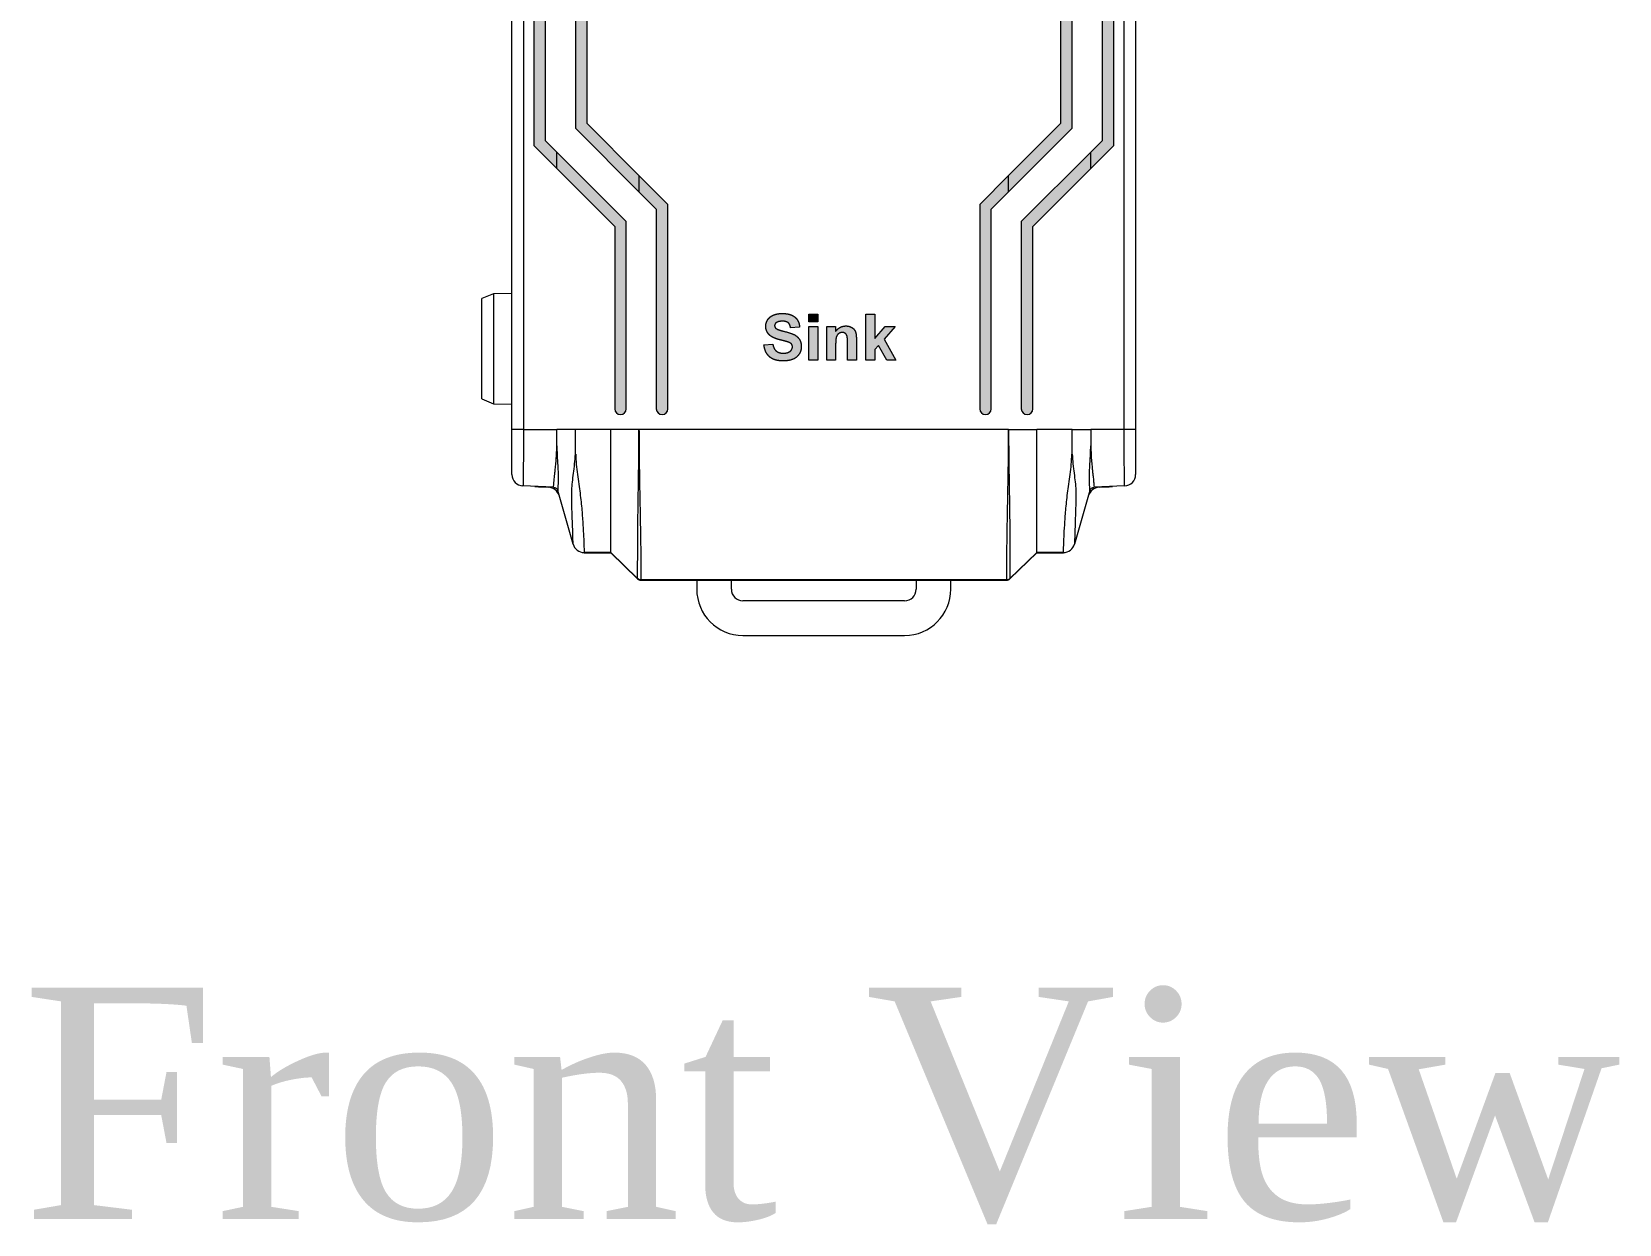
# Model space of a CAD drawing. Extents: x 222 to 1672, y 144 to 807.
# Drawn here: x 426.2 to 494.9, y 346.2 to 397.8 of the extents above; entities that cross this region are included whole.
import ezdxf

# ---------------------------------------------------------------- set-up
doc = ezdxf.new("R2010")
doc.units = 0
doc.header["$LTSCALE"] = 2
doc.header["$MEASUREMENT"] = 0
doc.linetypes.add('PHANTOM', pattern=[12.7, 6.35, -1.27, 1.27, -1.27, 1.27, -1.27])
doc.layers.get('0').update_dxf_attribs({"linetype": 'CONTINUOUS'})
doc.layers.add('DIM', color=7, linetype='CONTINUOUS')
doc.styles.get("Standard").update_dxf_attribs({"font": 'TIMES.TTF'})

msp = doc.modelspace()

# ---------------------------------------------------------------- hatches: boundary and pattern name
at = {"layer": 'DIM', "lineweight": 5}
for points in [[(450.21272, 393.826), (450.21272, 463.32772), (452.46272, 465.57772), (452.46272, 466.28483), (449.71272, 463.53483), (449.71272, 393.61889), (452.46272, 390.86889), (452.46272, 391.576)], [(470.71272, 463.32772), (470.71272, 393.826), (468.46272, 391.576), (468.46272, 390.86889), (471.21272, 393.61889), (471.21272, 463.53483), (468.46272, 466.28483), (468.46272, 465.57772)], [(448.41272, 393.08042), (448.41272, 464.07331), (448.90462, 464.56521), (448.90462, 465.27231), (447.91272, 464.28042), (447.91272, 392.87331), (448.90462, 391.88141), (448.90462, 392.58852)], [(473.01272, 392.87331), (473.01272, 464.28042), (472.02082, 465.27231), (472.02082, 464.56521), (472.51272, 464.07331), (472.51272, 393.08042), (472.02082, 392.58852), (472.02082, 391.88141)], [(460.20631, 385.57686), (459.8217, 385.57686), (459.8217, 385.24353), (460.20631, 385.24353)], [(462.66785, 385.57686), (462.28323, 385.57686), (462.28323, 383.57686), (462.66785, 383.57686), (462.66785, 384.04481), (462.8265, 384.2231), (463.19349, 383.57686), (463.57811, 383.57686), (463.06969, 384.49633), (463.55247, 385.0384), (463.11657, 385.0384), (462.66785, 384.52358)], [(460.20631, 385.0384), (459.8217, 385.0384), (459.8217, 383.57686), (460.20631, 383.57686)]]:
    msp.add_hatch(color=256, dxfattribs=at).paths.add_polyline_path(points, flags=0)
h = msp.add_hatch(color=256, dxfattribs=at)
edge = h.paths.add_edge_path(flags=0)
edge.add_line((451.41272, 389.37331), (451.41272, 381.47686))
edge.add_arc((451.66272, 381.47686), 0.25, 180, 360)
edge.add_line((451.91272, 381.47686), (451.91272, 389.58042))
edge.add_line((451.91272, 389.58042), (448.90462, 392.58852))
edge.add_line((448.90462, 392.58852), (448.90462, 391.88141))
edge.add_line((448.90462, 391.88141), (451.41272, 389.37331))
h = msp.add_hatch(color=256, dxfattribs=at)
edge = h.paths.add_edge_path(flags=0)
edge.add_line((469.01272, 389.58042), (469.01272, 381.47686))
edge.add_arc((469.26272, 381.47686), 0.25, 180, 360)
edge.add_line((469.51272, 381.47686), (469.51272, 389.37331))
edge.add_line((469.51272, 389.37331), (472.02082, 391.88141))
edge.add_line((472.02082, 391.88141), (472.02082, 392.58852))
edge.add_line((472.02082, 392.58852), (469.01272, 389.58042))
h = msp.add_hatch(color=256, dxfattribs=at)
edge = h.paths.add_edge_path(flags=0)
edge.add_line((453.21272, 390.11889), (453.21272, 381.47686))
edge.add_arc((453.46272, 381.47686), 0.25, 180, 360)
edge.add_line((453.71272, 381.47686), (453.71272, 390.326))
edge.add_line((453.71272, 390.326), (452.46272, 391.576))
edge.add_line((452.46272, 391.576), (452.46272, 390.86889))
edge.add_line((452.46272, 390.86889), (453.21272, 390.11889))
h = msp.add_hatch(color=256, dxfattribs=at)
edge = h.paths.add_edge_path(flags=0)
edge.add_line((467.21272, 390.326), (467.21272, 381.47686))
edge.add_arc((467.46272, 381.47686), 0.25, 180, 360)
edge.add_line((467.71272, 381.47686), (467.71272, 390.11889))
edge.add_line((467.71272, 390.11889), (468.46272, 390.86889))
edge.add_line((468.46272, 390.86889), (468.46272, 391.576))
edge.add_line((468.46272, 391.576), (467.21272, 390.326))
h = msp.add_hatch(color=256, dxfattribs=at)
edge = h.paths.add_edge_path(flags=0)
edge.add_spline(control_points=[(459.10375, 384.1606), (459.10345, 384.15149), (459.10287, 384.13342), (459.09778, 384.10697), (459.09025, 384.08116), (459.07886, 384.05656), (459.06476, 384.03246), (459.04701, 384.00981), (459.02621, 383.98798), (459.00276, 383.96675), (458.97607, 383.94715), (458.94611, 383.93017), (458.91295, 383.91624), (458.87685, 383.90475), (458.83778, 383.89539), (458.79554, 383.88928), (458.75033, 383.88507), (458.71914, 383.88473), (458.70311, 383.88455)], knot_values=[0, 0, 0, 0, 0.050293, 0.09982147, 0.14840539, 0.19863332, 0.24928274, 0.3024474, 0.35728773, 0.41584407, 0.47712964, 0.53995252, 0.60577964, 0.6755935, 0.74919693, 0.82761613, 0.91137311, 1, 1, 1, 1], weights=[1, 1, 1, 1, 1, 1, 1, 1, 1, 1, 1, 1, 1, 1, 1, 1, 1, 1, 1], degree=3, periodic=0)
edge.add_spline(control_points=[(458.70311, 383.88455), (458.64857, 383.8857), (458.59387, 383.89047), (458.49003, 383.9206), (458.44044, 383.94602), (458.35835, 384.01814), (458.32738, 384.06419), (458.28186, 384.16319), (458.2678, 384.21555), (458.25759, 384.26917)], knot_values=[0, 0, 0, 0, 0.25, 0.25, 0.5, 0.5, 0.75, 0.75, 1, 1, 1, 1], weights=[1, 1, 1, 1, 1, 1, 1, 1, 1, 1], degree=3, periodic=0)
edge.add_line((458.25759, 384.26917), (457.87298, 384.24353))
edge.add_spline(control_points=[(457.87298, 384.24353), (457.87673, 384.21609), (457.88405, 384.16261), (457.90125, 384.0852), (457.92414, 384.01303), (457.95173, 383.9458), (457.98431, 383.8836), (458.022, 383.82641), (458.06523, 383.77439), (458.11349, 383.72729), (458.1669, 383.68533), (458.22611, 383.64954), (458.29059, 383.61908), (458.36041, 383.59377), (458.43587, 383.57466), (458.5167, 383.56135), (458.60289, 383.55269), (458.66222, 383.55172), (458.69269, 383.55122)], knot_values=[0, 0, 0, 0, 0.06919921, 0.13486906, 0.19788658, 0.25819517, 0.31627081, 0.37310853, 0.42904737, 0.48498522, 0.54133577, 0.59840526, 0.65752553, 0.71928964, 0.78372656, 0.85176584, 0.92386628, 1, 1, 1, 1], weights=[1, 1, 1, 1, 1, 1, 1, 1, 1, 1, 1, 1, 1, 1, 1, 1, 1, 1, 1], degree=3, periodic=0)
edge.add_spline(control_points=[(458.69269, 383.55122), (458.78731, 383.55239), (458.88173, 383.55797), (459.06719, 383.59758), (459.1577, 383.6298), (459.31331, 383.73648), (459.3772, 383.80967), (459.44309, 383.93424), (459.46039, 383.97924), (459.48302, 384.07037), (459.48726, 384.11721), (459.48836, 384.1646)], knot_values=[0, 0, 0, 0, 0.25, 0.25, 0.5, 0.5, 0.75, 0.75, 0.875, 0.875, 1, 1, 1, 1], weights=[1, 1, 1, 1, 1, 1, 1, 1, 1, 1, 1, 1], degree=3, periodic=0)
edge.add_spline(control_points=[(459.48836, 384.1646), (459.48739, 384.22654), (459.48217, 384.28826), (459.4499, 384.40803), (459.42388, 384.46368), (459.35115, 384.56437), (459.3072, 384.60757), (459.2055, 384.67875), (459.14968, 384.70439), (458.97749, 384.77179), (458.85759, 384.80171), (458.67815, 384.84585), (458.61845, 384.86127), (458.50219, 384.89977), (458.44413, 384.91919), (458.39381, 384.95787)], knot_values=[0, 0, 0, 0, 0.125, 0.125, 0.25, 0.25, 0.375, 0.375, 0.5, 0.5, 0.75, 0.75, 0.875, 0.875, 1, 1, 1, 1], weights=[1, 1, 1, 1, 1, 1, 1, 1, 1, 1, 1, 1, 1, 1, 1, 1], degree=3, periodic=0)
edge.add_spline(control_points=[(458.39381, 384.95787), (458.38471, 384.96618), (458.36722, 384.98214), (458.34851, 385.01151), (458.33634, 385.04321), (458.33513, 385.06553), (458.33452, 385.07686)], knot_values=[0, 0, 0, 0, 0.2680492, 0.51473927, 0.75365485, 1, 1, 1, 1], weights=[1, 1, 1, 1, 1, 1, 1], degree=3, periodic=0)
edge.add_spline(control_points=[(458.33452, 385.07686), (458.33527, 385.08898), (458.33673, 385.11263), (458.34886, 385.14606), (458.36902, 385.17565), (458.38775, 385.19056), (458.39742, 385.19826)], knot_values=[0, 0, 0, 0, 0.25511467, 0.49749816, 0.74053569, 1, 1, 1, 1], weights=[1, 1, 1, 1, 1, 1, 1], degree=3, periodic=0)
edge.add_spline(control_points=[(458.39742, 385.19826), (458.43692, 385.2246), (458.47949, 385.24394), (458.57228, 385.26514), (458.61991, 385.26829), (458.66745, 385.26917)], knot_values=[0, 0, 0, 0, 0.5, 0.5, 1, 1, 1, 1], weights=[1, 1, 1, 1, 1, 1], degree=3, periodic=0)
edge.add_spline(control_points=[(458.66745, 385.26917), (458.68094, 385.26888), (458.70702, 385.26831), (458.74492, 385.26573), (458.78024, 385.26043), (458.81309, 385.25337), (458.84326, 385.24417), (458.87089, 385.233), (458.89559, 385.21931), (458.91829, 385.20393), (458.93833, 385.18572), (458.95643, 385.16504), (458.97312, 385.14194), (458.98773, 385.11614), (459.0003, 385.0875), (459.01087, 385.05634), (459.02028, 385.02268), (459.02461, 384.99918), (459.02682, 384.98712)], knot_values=[0, 0, 0, 0, 0.07918714, 0.15305754, 0.22277032, 0.28856256, 0.35004068, 0.4076722, 0.46308713, 0.51547696, 0.568194, 0.62149613, 0.67652179, 0.73513601, 0.79513275, 0.85981885, 0.92807151, 1, 1, 1, 1], weights=[1, 1, 1, 1, 1, 1, 1, 1, 1, 1, 1, 1, 1, 1, 1, 1, 1, 1, 1], degree=3, periodic=0)
edge.add_line((459.02682, 384.98712), (459.41144, 385.01276))
edge.add_spline(control_points=[(459.41144, 385.01276), (459.41009, 385.03457), (459.40745, 385.07733), (459.39692, 385.13975), (459.381, 385.19886), (459.35932, 385.25453), (459.33171, 385.30669), (459.29885, 385.35561), (459.26053, 385.40124), (459.21661, 385.44302), (459.1673, 385.48092), (459.11177, 385.51349), (459.05069, 385.54093), (458.98411, 385.56396), (458.91177, 385.58139), (458.83365, 385.59353), (458.75001, 385.60133), (458.69231, 385.60211), (458.66264, 385.6025)], knot_values=[0, 0, 0, 0, 0.06098029, 0.11959172, 0.17640544, 0.2316693, 0.28605161, 0.34087077, 0.39592535, 0.45210891, 0.50984053, 0.56919352, 0.6314457, 0.69654702, 0.76565049, 0.83891638, 0.91717975, 1, 1, 1, 1], weights=[1, 1, 1, 1, 1, 1, 1, 1, 1, 1, 1, 1, 1, 1, 1, 1, 1, 1, 1], degree=3, periodic=0)
edge.add_spline(control_points=[(458.66264, 385.6025), (458.62641, 385.60169), (458.55651, 385.60011), (458.45569, 385.58726), (458.3631, 385.56588), (458.29193, 385.54051), (458.23951, 385.51617), (458.20328, 385.49564), (458.16899, 385.47384), (458.13759, 385.4493), (458.10787, 385.42363), (458.08094, 385.39533), (458.05644, 385.36509), (458.02681, 385.32288), (457.99641, 385.26702), (457.96953, 385.1969), (457.95278, 385.12426), (457.95086, 385.07481), (457.9499, 385.05002)], knot_values=[0, 0, 0, 0, 0.10729509, 0.20700126, 0.30046269, 0.38830485, 0.43024747, 0.4715149, 0.51156605, 0.5504957, 0.5894595, 0.62779162, 0.66603585, 0.70466687, 0.78043998, 0.85368957, 0.92663407, 1, 1, 1, 1], weights=[1, 1, 1, 1, 1, 1, 1, 1, 1, 1, 1, 1, 1, 1, 1, 1, 1, 1, 1], degree=3, periodic=0)
edge.add_spline(control_points=[(457.9499, 385.05002), (457.95038, 385.03075), (457.95133, 384.99281), (457.96059, 384.93709), (457.9749, 384.8836), (457.9951, 384.8322), (458.02132, 384.78324), (458.05318, 384.73642), (458.0911, 384.69211), (458.1199, 384.66514), (458.1346, 384.65138)], knot_values=[0, 0, 0, 0, 0.12734861, 0.25078639, 0.3724959, 0.49305888, 0.61516521, 0.73913596, 0.86694632, 1, 1, 1, 1], weights=[1, 1, 1, 1, 1, 1, 1, 1, 1, 1, 1], degree=3, periodic=0)
edge.add_spline(control_points=[(458.1346, 384.65138), (458.14645, 384.64167), (458.17114, 384.62143), (458.21349, 384.59431), (458.26154, 384.56797), (458.31572, 384.54274), (458.37622, 384.51927), (458.4426, 384.4967), (458.51485, 384.47428), (458.56548, 384.46163), (458.59173, 384.45507)], knot_values=[0, 0, 0, 0, 0.09154166, 0.19076828, 0.30013236, 0.41909822, 0.54781421, 0.68797134, 0.83827152, 1, 1, 1, 1], weights=[1, 1, 1, 1, 1, 1, 1, 1, 1, 1, 1], degree=3, periodic=0)
edge.add_spline(control_points=[(458.59173, 384.45507), (458.61885, 384.44818), (458.64599, 384.44137), (458.67317, 384.4347), (458.70035, 384.42803), (458.72739, 384.42082), (458.75448, 384.41379), (458.78159, 384.40676), (458.80876, 384.39991), (458.8357, 384.39223), (458.86265, 384.38454), (458.88968, 384.37703), (458.91625, 384.36813)], knot_values=[0, 0, 0, 0, 0.00008395, 0.00008395, 0.00008395, 0.00016791, 0.00016791, 0.00016791, 0.00025196, 0.00025196, 0.00025196, 0.00033603, 0.00033603, 0.00033603, 0.00033603], weights=[1, 1, 1, 1, 1, 1, 1, 1, 1, 1, 1, 1, 1], degree=3, periodic=0)
edge.add_spline(control_points=[(458.91625, 384.36813), (458.9324, 384.36203), (458.96276, 384.35056), (459.00349, 384.32986), (459.0366, 384.30746), (459.06242, 384.28292), (459.08134, 384.25585), (459.09421, 384.22624), (459.10268, 384.19432), (459.10339, 384.172), (459.10375, 384.1606)], knot_values=[0, 0, 0, 0, 0.17151583, 0.32227126, 0.45295232, 0.56745012, 0.67421126, 0.77877228, 0.88691834, 1, 1, 1, 1], weights=[1, 1, 1, 1, 1, 1, 1, 1, 1, 1, 1], degree=3, periodic=0)
h = msp.add_hatch(color=256, dxfattribs=at)
edge = h.paths.add_edge_path(flags=0)
edge.add_spline(control_points=[(460.97554, 384.24233), (460.97563, 384.26209), (460.97579, 384.29989), (460.97678, 384.35427), (460.97946, 384.40366), (460.98186, 384.44846), (460.98612, 384.48823), (460.99016, 384.52333), (460.99578, 384.55341), (461.00407, 384.58671), (461.01786, 384.62347), (461.04063, 384.66261), (461.06856, 384.69777), (461.10213, 384.72753), (461.13981, 384.75176), (461.18062, 384.76898), (461.22377, 384.77994), (461.25339, 384.7813), (461.26841, 384.78199)], knot_values=[0, 0, 0, 0, 0.08500688, 0.16256431, 0.23386798, 0.29774833, 0.35547056, 0.40583751, 0.4496584, 0.48699165, 0.55334177, 0.6176724, 0.68100038, 0.74567876, 0.8097293, 0.87277797, 0.93546458, 1, 1, 1, 1], weights=[1, 1, 1, 1, 1, 1, 1, 1, 1, 1, 1, 1, 1, 1, 1, 1, 1, 1, 1], degree=3, periodic=0)
edge.add_spline(control_points=[(461.26841, 384.78199), (461.29263, 384.78111), (461.31673, 384.77868), (461.36231, 384.76334), (461.38335, 384.75123), (461.43831, 384.7046), (461.46104, 384.65966), (461.48124, 384.56648), (461.48379, 384.51828), (461.48748, 384.4226), (461.48822, 384.37473), (461.48836, 384.32686)], knot_values=[0, 0, 0, 0, 0.125, 0.125, 0.25, 0.25, 0.5, 0.5, 0.75, 0.75, 1, 1, 1, 1], weights=[1, 1, 1, 1, 1, 1, 1, 1, 1, 1, 1, 1], degree=3, periodic=0)
edge.add_line((461.48836, 384.32686), (461.48836, 383.57686))
edge.add_line((461.48836, 383.57686), (461.87298, 383.57686))
edge.add_line((461.87298, 383.57686), (461.87298, 384.48071))
edge.add_spline(control_points=[(461.87298, 384.48071), (461.87276, 384.50715), (461.87236, 384.55673), (461.86904, 384.62642), (461.86265, 384.68631), (461.85449, 384.73798), (461.84256, 384.78348), (461.82693, 384.8254), (461.8071, 384.86475), (461.78389, 384.90204), (461.75576, 384.93673), (461.72082, 384.96705), (461.6811, 384.9956), (461.63519, 385.01934), (461.58558, 385.0396), (461.53246, 385.05331), (461.47707, 385.06264), (461.43912, 385.06357), (461.41985, 385.06404)], knot_values=[0, 0, 0, 0, 0.09333164, 0.17497988, 0.24607861, 0.30581896, 0.35943537, 0.41178561, 0.46342664, 0.51468557, 0.56658406, 0.62032463, 0.67747082, 0.73882547, 0.80227857, 0.8661869, 0.93205009, 1, 1, 1, 1], weights=[1, 1, 1, 1, 1, 1, 1, 1, 1, 1, 1, 1, 1, 1, 1, 1, 1, 1, 1], degree=3, periodic=0)
edge.add_spline(control_points=[(461.41985, 385.06404), (461.3979, 385.06342), (461.35475, 385.06221), (461.29158, 385.05034), (461.23111, 385.03225), (461.17393, 385.00561), (461.1191, 384.97268), (461.0679, 384.93136), (461.01937, 384.88291), (460.99041, 384.8464), (460.97554, 384.82766)], knot_values=[0, 0, 0, 0, 0.1257507, 0.24709612, 0.36721805, 0.48678484, 0.60771653, 0.73302595, 0.86295606, 1, 1, 1, 1], weights=[1, 1, 1, 1, 1, 1, 1, 1, 1, 1, 1], degree=3, periodic=0)
edge.add_line((460.97554, 384.82766), (460.97554, 385.0384))
edge.add_line((460.97554, 385.0384), (460.59093, 385.0384))
edge.add_line((460.59093, 385.0384), (460.59093, 383.57686))
edge.add_line((460.59093, 383.57686), (460.97554, 383.57686))
edge.add_line((460.97554, 383.57686), (460.97554, 384.24233))

# ---------------------------------------------------------------- linework, layer by layer
at = {"linetype": 'Continuous', "lineweight": 5}
for p, q in [((446.96272, 380.57686), (446.96272, 476.57686)), ((447.46272, 476.57686), (447.46272, 380.57686)), ((473.46272, 380.57686), (473.46272, 476.57686)), ((473.96272, 476.57686), (473.96272, 380.57686)), ((447.91272, 464.28042), (447.91272, 392.87331)), ((448.41272, 393.08041), (448.41272, 464.07331)), ((472.51272, 464.07331), (472.51272, 393.08041)), ((473.01272, 392.87331), (473.01272, 464.28042)), ((449.71272, 463.53483), (449.71272, 393.61889)), ((450.21272, 393.826), (450.21272, 463.32773)), ((470.71272, 463.32773), (470.71272, 393.826)), ((471.21272, 393.61889), (471.21272, 463.53483)), ((452.46272, 391.576), (450.21272, 393.826)), ((470.71272, 393.826), (468.46272, 391.576)), ((449.71272, 393.61889), (452.46272, 390.86889)), ((468.46272, 390.86889), (471.21272, 393.61889)), ((447.91272, 392.87331), (448.90462, 391.88141)), ((448.90462, 392.58852), (448.41272, 393.08041)), ((451.91272, 389.58042), (448.90462, 392.58852)), ((448.90462, 391.88141), (448.90462, 392.58852)), ((472.02082, 392.58852), (469.01272, 389.58042)), ((472.51272, 393.08041), (472.02082, 392.58852)), ((472.02082, 391.88141), (473.01272, 392.87331)), ((472.02082, 391.88141), (472.02082, 392.58852)), ((448.90462, 391.88141), (451.41272, 389.37331)), ((469.51272, 389.37331), (472.02082, 391.88141)), ((453.71272, 390.326), (452.46272, 391.576)), ((452.46272, 391.576), (452.46272, 390.86889)), ((468.46272, 391.576), (467.21272, 390.326)), ((468.46272, 390.86889), (468.46272, 391.576)), ((452.46272, 390.86889), (453.21272, 390.11889)), ((467.71272, 390.11889), (468.46272, 390.86889)), ((453.21272, 390.11889), (453.21272, 381.47686)), ((453.71272, 381.47686), (453.71272, 390.326)), ((467.21272, 390.326), (467.21272, 381.47686)), ((467.71272, 381.47686), (467.71272, 390.11889)), ((451.41272, 389.37331), (451.41272, 381.47686)), ((451.91272, 381.47686), (451.91272, 389.58042)), ((469.01272, 389.58042), (469.01272, 381.47686)), ((469.51272, 381.47686), (469.51272, 389.37331)), ((446.16265, 386.45417), (445.66272, 386.24545)), ((445.66272, 381.90828), (445.66272, 386.24545)), ((446.96272, 386.46814), (446.16265, 386.45417)), ((446.16265, 386.45417), (446.16265, 381.69955)), ((445.66272, 381.90828), (446.16265, 381.69955)), ((446.16265, 381.69955), (446.96272, 381.68559)), ((447.46272, 380.57686), (446.96272, 380.57686)), ((447.46272, 380.57686), (448.90462, 380.57686)), ((449.71272, 380.57686), (448.90462, 380.57686)), ((451.23894, 380.57686), (449.71272, 380.57686)), ((452.46272, 380.57686), (451.23894, 380.57686)), ((468.46272, 380.57686), (452.46272, 380.57686)), ((468.46272, 380.57686), (469.6865, 380.57686)), ((471.21272, 380.57686), (469.6865, 380.57686)), ((471.21272, 380.57686), (472.02082, 380.57686)), ((473.46272, 380.57686), (472.02082, 380.57686)), ((473.96272, 380.57686), (473.46272, 380.57686)), ((448.90122, 379.87629), (448.90462, 379.87627)), ((449.71272, 379.51797), (449.72836, 379.51788)), ((471.19709, 379.51788), (471.21272, 379.51797)), ((472.02082, 379.87627), (472.02422, 379.87629)), ((448.76078, 378.08312), (447.44091, 378.14075)), ((447.9601, 378.11808), (448.11038, 378.10199)), ((448.11038, 378.10199), (448.54501, 378.08302)), ((473.48453, 378.14075), (472.16467, 378.08312)), ((472.38043, 378.08302), (472.81507, 378.10199)), ((472.81507, 378.10199), (472.96535, 378.11808)), ((449.60887, 375.62084), (448.94431, 377.93844)), ((471.98114, 377.93844), (471.31658, 375.62084)), ((451.23894, 375.25866), (450.0895, 375.25866)), ((450.0895, 375.24913), (451.23894, 375.24913)), ((452.4046, 374.13299), (451.23894, 375.25866)), ((451.23894, 375.24913), (452.4046, 374.12347)), ((469.6865, 375.25866), (468.52085, 374.13299)), ((468.52085, 374.12347), (469.6865, 375.24913)), ((470.83594, 375.25866), (469.6865, 375.25866)), ((469.6865, 375.24913), (470.83594, 375.24913)), ((468.38192, 374.07686), (452.54353, 374.07686)), ((452.54353, 374.06733), (455.96272, 374.06733)), ((454.96272, 374.06733), (454.96272, 373.67256)), ((455.96272, 374.06733), (455.96272, 374.07686)), ((455.96272, 374.06733), (464.96272, 374.06733)), ((456.46272, 373.67256), (456.46272, 374.06733)), ((464.46272, 374.06733), (464.46272, 373.67256)), ((464.96272, 374.06733), (464.96272, 374.07686)), ((464.96272, 374.06733), (468.38192, 374.06733)), ((465.96272, 373.67256), (465.96272, 374.06733)), ((463.96272, 373.17256), (456.96272, 373.17256)), ((456.96272, 371.67256), (463.96272, 371.67256))]:
    msp.add_line(p, q, dxfattribs=at)
at = {"linetype": 'PHANTOM', "lineweight": 5}
for p, q in [((459.8217, 385.57686), (460.20631, 385.57686)), ((459.8217, 385.24353), (459.8217, 385.57686)), ((460.20631, 385.57686), (460.20631, 385.24353)), ((462.28323, 385.57686), (462.66785, 385.57686)), ((462.28323, 383.57686), (462.28323, 385.57686)), ((462.66785, 385.57686), (462.66785, 384.52358)), ((459.41144, 385.01276), (459.02682, 384.98712)), ((460.20631, 385.24353), (459.8217, 385.24353)), ((459.8217, 385.0384), (460.20631, 385.0384)), ((459.8217, 383.57686), (459.8217, 385.0384)), ((460.20631, 385.0384), (460.20631, 383.57686)), ((460.59093, 385.0384), (460.97554, 385.0384)), ((460.59093, 383.57686), (460.59093, 385.0384)), ((460.97554, 385.0384), (460.97554, 384.82766)), ((462.66785, 384.52358), (463.11657, 385.0384)), ((463.55247, 385.0384), (463.06969, 384.49633)), ((463.11657, 385.0384), (463.55247, 385.0384)), ((457.87298, 384.24353), (458.25759, 384.26917)), ((460.97554, 384.24233), (460.97554, 383.57686)), ((461.48836, 383.57686), (461.48836, 384.32686)), ((461.87298, 384.48071), (461.87298, 383.57686)), ((462.8265, 384.2231), (462.66785, 384.04481)), ((463.19349, 383.57686), (462.8265, 384.2231)), ((463.06969, 384.49633), (463.57811, 383.57686)), ((460.20631, 383.57686), (459.8217, 383.57686)), ((460.97554, 383.57686), (460.59093, 383.57686)), ((461.87298, 383.57686), (461.48836, 383.57686)), ((462.66785, 383.57686), (462.28323, 383.57686)), ((462.66785, 384.04481), (462.66785, 383.57686)), ((463.57811, 383.57686), (463.19349, 383.57686))]:
    msp.add_line(p, q, dxfattribs=at)
at = {"linetype": 'Continuous', "lineweight": 5}
for centre, radius, start, end in [((451.66272, 381.47686), 0.25, 180, 0), ((453.46272, 381.47686), 0.25, 180, 0), ((467.46272, 381.47686), 0.25, 180, 0), ((469.26272, 381.47686), 0.25, 180, 0), ((447.46272, 378.64027), 0.5, 180, 267.5), ((448.5232, 377.58349), 0.5, 16, 87.5), ((472.40224, 377.58349), 0.5, 92.5, 164), ((473.46272, 378.64027), 0.5, 272.5, 0), ((452.54353, 374.26733), 0.2, 226, 270), ((468.38192, 374.26733), 0.2, 270, 314), ((456.96272, 373.67257), 2, 180, 270), ((456.96272, 373.67257), 0.5, 180, 270), ((463.96272, 373.67257), 2, 270, 0), ((463.96272, 373.67257), 0.5, 270, 0)]:
    msp.add_arc(centre, radius, start, end, dxfattribs=at)
at = {"linetype": 'PHANTOM', "lineweight": 5}
for points, knots in [([(457.9499, 385.05002), (457.95086, 385.07481), (457.95278, 385.12426), (457.96953, 385.1969), (457.99641, 385.26702), (458.02681, 385.32288), (458.05644, 385.36509), (458.08094, 385.39533), (458.10787, 385.42363), (458.13759, 385.4493), (458.16899, 385.47384), (458.20328, 385.49564), (458.23951, 385.51617), (458.29193, 385.54051), (458.3631, 385.56588), (458.45569, 385.58726), (458.55651, 385.60011), (458.62641, 385.60169), (458.66264, 385.6025)], [0, 0, 0, 0, 0.07336593, 0.14631043, 0.21956002, 0.29533313, 0.33396415, 0.37220838, 0.4105405, 0.4495043, 0.48843395, 0.5284851, 0.56975253, 0.61169515, 0.69953731, 0.79299874, 0.89270491, 1, 1, 1, 1]), ([(458.66264, 385.6025), (458.69231, 385.60211), (458.75001, 385.60133), (458.83365, 385.59353), (458.91177, 385.58139), (458.98411, 385.56396), (459.05069, 385.54093), (459.11177, 385.51349), (459.1673, 385.48092), (459.21661, 385.44302), (459.26053, 385.40124), (459.29885, 385.35561), (459.33171, 385.30669), (459.35932, 385.25453), (459.381, 385.19886), (459.39692, 385.13975), (459.40745, 385.07733), (459.41009, 385.03457), (459.41144, 385.01276)], [0, 0, 0, 0, 0.08282025, 0.16108362, 0.23434951, 0.30345298, 0.3685543, 0.43080648, 0.49015947, 0.54789109, 0.60407465, 0.65912923, 0.71394839, 0.7683307, 0.82359456, 0.88040828, 0.93901971, 1, 1, 1, 1]), ([(458.1346, 384.65138), (458.1199, 384.66514), (458.0911, 384.69211), (458.05318, 384.73642), (458.02132, 384.78324), (457.9951, 384.8322), (457.9749, 384.8836), (457.96059, 384.93709), (457.95133, 384.99281), (457.95038, 385.03075), (457.9499, 385.05002)], [0, 0, 0, 0, 0.133053677, 0.260864037, 0.384834792, 0.506941124, 0.627504104, 0.749213612, 0.872651387, 1, 1, 1, 1]), ([(458.39742, 385.19826), (458.38775, 385.19056), (458.36902, 385.17565), (458.34886, 385.14606), (458.33673, 385.11263), (458.33527, 385.08898), (458.33452, 385.07686)], [0, 0, 0, 0, 0.25946431, 0.50250184, 0.74488533, 1, 1, 1, 1]), ([(458.33452, 385.07686), (458.33513, 385.06553), (458.33634, 385.04321), (458.34851, 385.01151), (458.36722, 384.98214), (458.38471, 384.96618), (458.39381, 384.95787)], [0, 0, 0, 0, 0.24634515, 0.48526073, 0.7319508, 1, 1, 1, 1]), ([(458.39381, 384.95787), (458.44413, 384.91919), (458.50219, 384.89977), (458.61845, 384.86127), (458.67815, 384.84585), (458.85759, 384.80171), (458.97749, 384.77179), (459.14968, 384.70439), (459.2055, 384.67875), (459.3072, 384.60757), (459.35115, 384.56437), (459.42388, 384.46368), (459.4499, 384.40803), (459.48217, 384.28826), (459.48739, 384.22654), (459.48836, 384.1646)], [0, 0, 0, 0, 0.125, 0.125, 0.25, 0.25, 0.5, 0.5, 0.625, 0.625, 0.75, 0.75, 0.875, 0.875, 1, 1, 1, 1]), ([(458.66745, 385.26917), (458.61991, 385.26829), (458.57228, 385.26514), (458.47949, 385.24394), (458.43692, 385.2246), (458.39742, 385.19826)], [0, 0, 0, 0, 0.5, 0.5, 1, 1, 1, 1]), ([(459.02682, 384.98712), (459.02461, 384.99918), (459.02028, 385.02268), (459.01087, 385.05634), (459.0003, 385.0875), (458.98773, 385.11614), (458.97312, 385.14194), (458.95643, 385.16504), (458.93833, 385.18572), (458.91829, 385.20393), (458.89559, 385.21931), (458.87089, 385.233), (458.84326, 385.24417), (458.81309, 385.25337), (458.78024, 385.26043), (458.74492, 385.26573), (458.70702, 385.26831), (458.68094, 385.26888), (458.66745, 385.26917)], [0, 0, 0, 0, 0.07192849, 0.14018115, 0.20486725, 0.26486399, 0.32347821, 0.37850387, 0.431806, 0.48452304, 0.53691287, 0.5923278, 0.64995932, 0.71143744, 0.77722968, 0.84694246, 0.92081286, 1, 1, 1, 1]), ([(460.97554, 384.82766), (460.99041, 384.8464), (461.01937, 384.88291), (461.0679, 384.93136), (461.1191, 384.97268), (461.17393, 385.00561), (461.23111, 385.03225), (461.29158, 385.05034), (461.35475, 385.06221), (461.3979, 385.06342), (461.41985, 385.06404)], [0, 0, 0, 0, 0.13704394, 0.26697405, 0.39228347, 0.51321516, 0.63278195, 0.75290388, 0.8742493, 1, 1, 1, 1]), ([(461.41985, 385.06404), (461.43912, 385.06357), (461.47707, 385.06264), (461.53246, 385.05331), (461.58558, 385.0396), (461.63519, 385.01934), (461.6811, 384.9956), (461.72082, 384.96705), (461.75576, 384.93673), (461.78389, 384.90204), (461.8071, 384.86475), (461.82693, 384.8254), (461.84256, 384.78348), (461.85449, 384.73798), (461.86265, 384.68631), (461.86904, 384.62642), (461.87236, 384.55673), (461.87276, 384.50715), (461.87298, 384.48071)], [0, 0, 0, 0, 0.06794991, 0.1338131, 0.19772143, 0.26117453, 0.32252918, 0.37967537, 0.43341594, 0.48531443, 0.53657336, 0.58821439, 0.64056463, 0.69418104, 0.75392139, 0.82502012, 0.90666836, 1, 1, 1, 1]), ([(458.69269, 383.55122), (458.66222, 383.55172), (458.60289, 383.55269), (458.5167, 383.56135), (458.43587, 383.57466), (458.36041, 383.59377), (458.29059, 383.61908), (458.22611, 383.64954), (458.1669, 383.68533), (458.11349, 383.72729), (458.06523, 383.77439), (458.022, 383.82641), (457.98431, 383.8836), (457.95173, 383.9458), (457.92414, 384.01303), (457.90125, 384.0852), (457.88405, 384.16261), (457.87673, 384.21609), (457.87298, 384.24353)], [0, 0, 0, 0, 0.07613372, 0.14823416, 0.21627344, 0.28071036, 0.34247447, 0.40159474, 0.45866423, 0.51501478, 0.57095263, 0.62689147, 0.68372919, 0.74180483, 0.80211342, 0.86513094, 0.93080079, 1, 1, 1, 1]), ([(458.59173, 384.45507), (458.56548, 384.46163), (458.51485, 384.47428), (458.4426, 384.4967), (458.37622, 384.51927), (458.31572, 384.54274), (458.26154, 384.56797), (458.21349, 384.59431), (458.17114, 384.62143), (458.14645, 384.64167), (458.1346, 384.65138)], [0, 0, 0, 0, 0.16172848, 0.31202866, 0.45218579, 0.58090178, 0.69986764, 0.80923172, 0.90845834, 1, 1, 1, 1]), ([(458.25759, 384.26917), (458.2678, 384.21555), (458.28186, 384.16319), (458.32738, 384.06419), (458.35835, 384.01814), (458.44044, 383.94602), (458.49003, 383.9206), (458.59387, 383.89047), (458.64857, 383.8857), (458.70311, 383.88455)], [0, 0, 0, 0, 0.25, 0.25, 0.5, 0.5, 0.75, 0.75, 1, 1, 1, 1]), ([(458.91625, 384.36813), (458.88968, 384.37703), (458.86265, 384.38454), (458.8357, 384.39223), (458.80876, 384.39991), (458.78159, 384.40676), (458.75448, 384.41379), (458.72739, 384.42082), (458.70035, 384.42803), (458.67317, 384.4347), (458.64599, 384.44137), (458.61885, 384.44818), (458.59173, 384.45507)], [0, 0, 0, 0, 0.000084072493, 0.000084072493, 0.000084072493, 0.000168121645, 0.000168121645, 0.000168121645, 0.000252076191, 0.000252076191, 0.000252076191, 0.00033602953, 0.00033602953, 0.00033602953, 0.00033602953]), ([(459.48836, 384.1646), (459.48726, 384.11721), (459.48302, 384.07037), (459.46039, 383.97924), (459.44309, 383.93424), (459.3772, 383.80967), (459.31331, 383.73648), (459.1577, 383.6298), (459.06719, 383.59758), (458.88173, 383.55797), (458.78731, 383.55239), (458.69269, 383.55122)], [0, 0, 0, 0, 0.125, 0.125, 0.25, 0.25, 0.5, 0.5, 0.75, 0.75, 1, 1, 1, 1]), ([(458.70311, 383.88455), (458.71914, 383.88473), (458.75033, 383.88507), (458.79554, 383.88928), (458.83778, 383.89539), (458.87685, 383.90475), (458.91295, 383.91624), (458.94611, 383.93017), (458.97607, 383.94715), (459.00276, 383.96675), (459.02621, 383.98798), (459.04701, 384.00981), (459.06476, 384.03246), (459.07886, 384.05656), (459.09025, 384.08116), (459.09778, 384.10697), (459.10287, 384.13342), (459.10345, 384.15149), (459.10375, 384.1606)], [0, 0, 0, 0, 0.08862689, 0.17238387, 0.25080307, 0.3244065, 0.39422036, 0.46004748, 0.52287036, 0.58415593, 0.64271227, 0.6975526, 0.75071726, 0.80136668, 0.85159461, 0.90017853, 0.949707, 1, 1, 1, 1]), ([(459.10375, 384.1606), (459.10339, 384.172), (459.10268, 384.19432), (459.09421, 384.22624), (459.08134, 384.25585), (459.06242, 384.28292), (459.0366, 384.30746), (459.00349, 384.32986), (458.96276, 384.35056), (458.9324, 384.36203), (458.91625, 384.36813)], [0, 0, 0, 0, 0.11308166, 0.22122772, 0.32578874, 0.43254988, 0.54704768, 0.67772874, 0.82848417, 1, 1, 1, 1]), ([(461.26841, 384.78199), (461.25339, 384.7813), (461.22377, 384.77994), (461.18062, 384.76898), (461.13981, 384.75176), (461.10213, 384.72753), (461.06856, 384.69777), (461.04063, 384.66261), (461.01786, 384.62347), (461.00407, 384.58671), (460.99578, 384.55341), (460.99016, 384.52333), (460.98612, 384.48823), (460.98186, 384.44846), (460.97946, 384.40366), (460.97678, 384.35427), (460.97579, 384.29989), (460.97563, 384.26209), (460.97554, 384.24233)], [0, 0, 0, 0, 0.06453542, 0.12722203, 0.1902707, 0.25432124, 0.31899962, 0.3823276, 0.44665823, 0.51300835, 0.5503416, 0.59416249, 0.64452944, 0.70225167, 0.76613202, 0.83743569, 0.91499312, 1, 1, 1, 1]), ([(461.48836, 384.32686), (461.48822, 384.37473), (461.48748, 384.4226), (461.48379, 384.51828), (461.48124, 384.56648), (461.46104, 384.65966), (461.43831, 384.7046), (461.38335, 384.75123), (461.36231, 384.76334), (461.31673, 384.77868), (461.29263, 384.78111), (461.26841, 384.78199)], [0, 0, 0, 0, 0.25, 0.25, 0.5, 0.5, 0.75, 0.75, 0.875, 0.875, 1, 1, 1, 1])]:
    msp.add_open_spline(points, degree=3, knots=knots, dxfattribs=at)
at = {"linetype": 'Continuous', "lineweight": 5}
for points, knots in [([(446.96272, 378.64027), (446.96272, 378.64027), (446.96272, 378.64995), (446.96272, 378.70481), (446.96272, 378.74859), (446.96272, 378.87479), (446.96272, 378.92731), (446.96272, 379.03528), (446.96272, 379.07613), (446.96272, 379.17291), (446.96272, 379.22924), (446.96272, 379.36377), (446.96272, 379.44393), (446.96272, 379.63166), (446.96272, 379.74142), (446.96272, 379.97052), (446.96272, 380.09073), (446.96272, 380.33309), (446.96272, 380.45484), (446.96272, 380.57686)], [0, 0, 0, 0, 0.25, 0.25, 0.5, 0.5, 0.625, 0.625, 0.6875, 0.6875, 0.75, 0.75, 0.8125, 0.8125, 0.875, 0.875, 0.9375, 0.9375, 1, 1, 1, 1]), ([(447.46272, 380.57686), (447.46272, 380.30051), (447.46247, 380.02005), (447.46048, 379.62603), (447.45951, 379.49731), (447.4572, 379.26314), (447.45587, 379.15707), (447.45208, 378.87431), (447.45, 378.73975), (447.44691, 378.53237), (447.4458, 378.45813), (447.44316, 378.28225), (447.44226, 378.22489), (447.44112, 378.15285), (447.44091, 378.14075), (447.44091, 378.14075)], [0, 0, 0, 0, 0.125, 0.125, 0.1875, 0.1875, 0.25, 0.25, 0.375, 0.375, 0.5, 0.5, 0.75, 0.75, 1, 1, 1, 1]), ([(448.90462, 379.87627), (448.90462, 379.9702), (448.90462, 380.20299), (448.90462, 380.43813), (448.90462, 380.57686)], [0.894127815, 0.894127815, 0.894127815, 0.894127815, 0.9375, 1, 1, 1, 1]), ([(452.4046, 374.13299), (452.40459, 374.13388), (452.40458, 374.13564), (452.40448, 374.15077), (452.40429, 374.1762), (452.40414, 374.21354), (452.40361, 374.25799), (452.40424, 374.32832), (452.40512, 374.45787), (452.40463, 374.74217), (452.40532, 375.26423), (452.40966, 376.04963), (452.42128, 377.09526), (452.43672, 378.06861), (452.44998, 378.90033), (452.45703, 379.4734), (452.46173, 380.02277), (452.4624, 380.39668), (452.46272, 380.57686)], [0, 0, 0, 0, 0.02952148, 0.05904511, 0.08855028, 0.11802791, 0.14748184, 0.16649539, 0.22088304, 0.29391325, 0.39285928, 0.51131467, 0.61775545, 0.76241678, 0.82713473, 0.88249141, 0.94337408, 1, 1, 1, 1]), ([(452.46272, 380.57686), (452.46287, 380.45945), (452.46318, 380.21721), (452.46548, 379.84353), (452.46943, 379.41346), (452.47603, 378.90225), (452.48793, 378.13162), (452.50636, 377.15205), (452.52365, 376.24078), (452.53438, 375.59036), (452.53962, 375.11575), (452.54273, 374.76299), (452.54566, 374.53405), (452.54444, 374.33014), (452.544, 374.22209), (452.54367, 374.16056), (452.54362, 374.1415), (452.54358, 374.1195), (452.54355, 374.09802), (452.54353, 374.0805), (452.54353, 374.07815), (452.54353, 374.07686)], [0, 0, 0, 0, 0.03665758, 0.07563307, 0.11672255, 0.17117676, 0.23597611, 0.36011116, 0.4861572, 0.54883192, 0.61370832, 0.69629979, 0.74184824, 0.77558872, 0.87075785, 0.87946032, 0.89286953, 0.91122511, 0.93486854, 0.96426016, 1, 1, 1, 1]), ([(468.38192, 374.07686), (468.38191, 374.07787), (468.38191, 374.07976), (468.38187, 374.09463), (468.38181, 374.11542), (468.38172, 374.14067), (468.3816, 374.16827), (468.38146, 374.19658), (468.3813, 374.22416), (468.38068, 374.29979), (468.37987, 374.4458), (468.38194, 374.77072), (468.38746, 375.2109), (468.39467, 375.78538), (468.40659, 376.49634), (468.42291, 377.39106), (468.441, 378.35346), (468.45465, 379.19354), (468.46133, 379.89171), (468.46226, 380.35182), (468.46272, 380.57686)], [0, 0, 0, 0, 0.03144158, 0.05940742, 0.08419176, 0.10604552, 0.12518096, 0.14177595, 0.15597796, 0.16790774, 0.24772008, 0.3073467, 0.40132753, 0.48070435, 0.54862293, 0.66531853, 0.78162584, 0.85635752, 0.92974339, 1, 1, 1, 1]), ([(468.46272, 380.57686), (468.46288, 380.45782), (468.46322, 380.20979), (468.4657, 379.82261), (468.46959, 379.40482), (468.47503, 378.95544), (468.48229, 378.46407), (468.49053, 377.94075), (468.49923, 377.4099), (468.50702, 376.88608), (468.51426, 376.19903), (468.52038, 375.42725), (468.52091, 374.85866), (468.52046, 374.50623), (468.52146, 374.31624), (468.522, 374.20035), (468.52181, 374.14333), (468.52117, 374.13644), (468.52085, 374.13299)], [0, 0, 0, 0, 0.03741027, 0.07794286, 0.12173109, 0.16895665, 0.21986766, 0.27781827, 0.33693755, 0.39346794, 0.4541174, 0.57849892, 0.69386457, 0.74771784, 0.83240558, 0.88820219, 0.94407441, 1, 1, 1, 1]), ([(469.6865, 377.91776), (469.6865, 378.31968), (469.6865, 378.75212), (469.6865, 379.6487), (469.6865, 380.11276), (469.6865, 380.57686)], [0, 0, 0, 0, 0.5, 0.5, 1, 1, 1, 1]), ([(471.21272, 379.51802), (471.21272, 379.52512), (471.21272, 379.70286), (471.21272, 380.05476), (471.21272, 380.40282), (471.21272, 380.57686)], [0, 0, 0, 0, 0.002601271, 0.065101271, 0.127601271, 0.127601271, 0.127601271, 0.127601271]), ([(472.02082, 380.57686), (472.02082, 380.43813), (472.02082, 380.20299), (472.02082, 379.9702), (472.02082, 379.87627)], [0, 0, 0, 0, 0.0625, 0.105872185, 0.105872185, 0.105872185, 0.105872185]), ([(473.48453, 378.14075), (473.48453, 378.14075), (473.48433, 378.15285), (473.48318, 378.22489), (473.48229, 378.28225), (473.47964, 378.45813), (473.47853, 378.53237), (473.47545, 378.73975), (473.47336, 378.87431), (473.46957, 379.15707), (473.46825, 379.26314), (473.46593, 379.49731), (473.46496, 379.62603), (473.46297, 380.02005), (473.46272, 380.29993), (473.46272, 380.57686)], [0, 0, 0, 0, 0.25, 0.25, 0.5, 0.5, 0.625, 0.625, 0.75, 0.75, 0.8125, 0.8125, 0.875, 0.875, 1, 1, 1, 1]), ([(473.96272, 380.57686), (473.96272, 380.45484), (473.96272, 380.33309), (473.96272, 380.09073), (473.96272, 379.97052), (473.96272, 379.74142), (473.96272, 379.63166), (473.96272, 379.44393), (473.96272, 379.36377), (473.96272, 379.22924), (473.96272, 379.17291), (473.96272, 379.07613), (473.96272, 379.03528), (473.96272, 378.92731), (473.96272, 378.87479), (473.96272, 378.74859), (473.96272, 378.70481), (473.96272, 378.64995), (473.96272, 378.64027), (473.96272, 378.64027)], [0, 0, 0, 0, 0.0625, 0.0625, 0.125, 0.125, 0.1875, 0.1875, 0.25, 0.25, 0.3125, 0.3125, 0.375, 0.375, 0.5, 0.5, 0.75, 0.75, 1, 1, 1, 1]), ([(448.76078, 378.08312), (448.76078, 378.08312), (448.76155, 378.09345), (448.76677, 378.15102), (448.77066, 378.19698), (448.78289, 378.32434), (448.78788, 378.37668), (448.7984, 378.48155), (448.80253, 378.52097), (448.81233, 378.61263), (448.81784, 378.66505), (448.83047, 378.78468), (448.83769, 378.85215), (448.85368, 379.00853), (448.86287, 379.0971), (448.8789, 379.29221), (448.88544, 379.4009), (448.89835, 379.63074), (448.90071, 379.7524), (448.90122, 379.87629)], [0, 0, 0, 0, 0.25, 0.25, 0.5, 0.5, 0.625, 0.625, 0.6875, 0.6875, 0.75, 0.75, 0.8125, 0.8125, 0.875, 0.875, 0.9375, 0.9375, 1, 1, 1, 1]), ([(448.90462, 379.87627), (448.90801, 379.75175), (448.91309, 379.62979), (448.92201, 379.39756), (448.93016, 379.28681), (448.943, 379.08355), (448.94831, 378.98916), (448.95661, 378.81895), (448.95919, 378.74371), (448.9622, 378.60892), (448.96263, 378.54903), (448.96212, 378.44377), (448.96136, 378.39829), (448.959, 378.27719), (448.95692, 378.21656), (448.95105, 378.06923), (448.94835, 378.01606), (448.94487, 377.95011), (448.94431, 377.93844), (448.94431, 377.93844)], [0, 0, 0, 0, 0.0625, 0.0625, 0.125, 0.125, 0.1875, 0.1875, 0.25, 0.25, 0.3125, 0.3125, 0.375, 0.375, 0.5, 0.5, 0.75, 0.75, 1, 1, 1, 1]), ([(449.60887, 375.62084), (449.60887, 375.62084), (449.60833, 375.64605), (449.60609, 375.74387), (449.60435, 375.81619), (449.59921, 376.00645), (449.59587, 376.12559), (449.58742, 376.40179), (449.58221, 376.5592), (449.57008, 376.90957), (449.5629, 377.10345), (449.55186, 377.51319), (449.54695, 377.72942), (449.55987, 378.07063), (449.56828, 378.18784), (449.59465, 378.43063), (449.61244, 378.55594), (449.64752, 378.8181), (449.66436, 378.95448), (449.69116, 379.23292), (449.70032, 379.37553), (449.71272, 379.51802)], [0, 0, 0, 0, 0.125, 0.125, 0.25, 0.25, 0.375, 0.375, 0.5, 0.5, 0.625, 0.625, 0.75, 0.75, 0.8125, 0.8125, 0.875, 0.875, 0.9375, 0.9375, 1, 1, 1, 1]), ([(449.72836, 379.51788), (449.72756, 379.36752), (449.73603, 379.2186), (449.75918, 378.92544), (449.77534, 378.78173), (449.83121, 378.35837), (449.876, 378.08482), (449.94331, 377.56891), (449.96864, 377.32515), (450.00889, 376.86699), (450.02393, 376.65212), (450.04754, 376.26896), (450.05624, 376.09829), (450.07007, 375.79924), (450.07521, 375.67091), (450.08292, 375.467), (450.08546, 375.3898), (450.08874, 375.28542), (450.0895, 375.25865), (450.0895, 375.25865)], [0, 0, 0, 0, 0.0625, 0.0625, 0.125, 0.125, 0.25, 0.25, 0.375, 0.375, 0.5, 0.5, 0.625, 0.625, 0.75, 0.75, 0.875, 0.875, 1, 1, 1, 1]), ([(470.83595, 375.25865), (470.83595, 375.25865), (470.8367, 375.28542), (470.83999, 375.38978), (470.84253, 375.46698), (470.85023, 375.67087), (470.85537, 375.79919), (470.86921, 376.09821), (470.8779, 376.26886), (470.9015, 376.65199), (470.91654, 376.86684), (470.95679, 377.32497), (470.98211, 377.5687), (471.04941, 378.08457), (471.09419, 378.35807), (471.15009, 378.78158), (471.16626, 378.92539), (471.18943, 379.21878), (471.19789, 379.36755), (471.19709, 379.51788)], [0, 0, 0, 0, 0.125, 0.125, 0.25, 0.25, 0.375, 0.375, 0.5, 0.5, 0.625, 0.625, 0.75, 0.75, 0.875, 0.875, 0.9375, 0.9375, 1, 1, 1, 1]), ([(471.21272, 379.51802), (471.22518, 379.3749), (471.2343, 379.23276), (471.2611, 378.95438), (471.27775, 378.81948), (471.31251, 378.55958), (471.33026, 378.43468), (471.35681, 378.19189), (471.36535, 378.07435), (471.37852, 377.73265), (471.37365, 377.51614), (471.36263, 377.10584), (471.35544, 376.91167), (471.34329, 376.56075), (471.33806, 376.40309), (471.3296, 376.12644), (471.32626, 376.00711), (471.3211, 375.81652), (471.31936, 375.74408), (471.31711, 375.64609), (471.31658, 375.62084), (471.31658, 375.62084)], [0, 0, 0, 0, 0.0625, 0.0625, 0.125, 0.125, 0.1875, 0.1875, 0.25, 0.25, 0.375, 0.375, 0.5, 0.5, 0.625, 0.625, 0.75, 0.75, 0.875, 0.875, 1, 1, 1, 1]), ([(471.98114, 377.93844), (471.98114, 377.93844), (471.98057, 377.95016), (471.97708, 378.01628), (471.9744, 378.06894), (471.96847, 378.21794), (471.96637, 378.27997), (471.96322, 378.44368), (471.96177, 378.547), (471.96642, 378.74902), (471.96905, 378.82415), (471.97741, 378.99394), (471.9827, 379.08788), (471.99552, 379.29013), (472.00355, 379.40015), (472.01239, 379.63129), (472.01745, 379.7526), (472.02082, 379.87627)], [0, 0, 0, 0, 0.25, 0.25, 0.5, 0.5, 0.625, 0.625, 0.75, 0.75, 0.8125, 0.8125, 0.875, 0.875, 0.9375, 0.9375, 1, 1, 1, 1]), ([(472.02422, 379.87629), (472.02473, 379.75242), (472.02708, 379.63101), (472.03996, 379.4015), (472.04652, 379.29268), (472.06253, 379.09749), (472.07173, 379.00888), (472.08772, 378.85242), (472.09494, 378.78493), (472.10758, 378.66525), (472.1131, 378.61281), (472.1229, 378.52111), (472.12703, 378.48168), (472.13755, 378.37677), (472.14255, 378.3244), (472.15478, 378.197), (472.15868, 378.15104), (472.16389, 378.09345), (472.16467, 378.08312), (472.16467, 378.08312)], [0, 0, 0, 0, 0.0625, 0.0625, 0.125, 0.125, 0.1875, 0.1875, 0.25, 0.25, 0.3125, 0.3125, 0.375, 0.375, 0.5, 0.5, 0.75, 0.75, 1, 1, 1, 1]), ([(449.00383, 377.73084), (448.97699, 377.82444), (448.91717, 377.91912), (448.74833, 378.05223), (448.6423, 378.0883), (448.54501, 378.09254)], [0, 0, 0, 0, 0.5, 0.5, 1, 1, 1, 1]), ([(448.76078, 378.08312), (448.80233, 378.08131), (448.84321, 378.06613), (448.90854, 378.01462), (448.93284, 377.97843), (448.94431, 377.93844)], [0, 0, 0, 0, 0.5, 0.5, 1, 1, 1, 1]), ([(472.38043, 378.09254), (472.28315, 378.0883), (472.17712, 378.05223), (472.00827, 377.91912), (471.94845, 377.82444), (471.92161, 377.73084)], [0, 0, 0, 0, 0.5, 0.5, 1, 1, 1, 1]), ([(471.98114, 377.93844), (471.9926, 377.97843), (472.01691, 378.01462), (472.08224, 378.06613), (472.12311, 378.08131), (472.16467, 378.08312)], [0, 0, 0, 0, 0.5, 0.5, 1, 1, 1, 1]), ([(451.23894, 375.25865), (451.23894, 375.25865), (451.23894, 375.37794), (451.23894, 375.81793), (451.23894, 376.33079), (451.23894, 376.94339), (451.23894, 377.50665), (451.23894, 377.91776)], [0, 0, 0, 0, 0.170475924, 0.340951848, 0.42618981, 0.511427772, 0.681903696, 0.681903696, 0.681903696, 0.681903696]), ([(469.6865, 375.25865), (469.6865, 375.25865), (469.6865, 375.31975), (469.6865, 375.55999), (469.6865, 375.73911), (469.6865, 376.20321), (469.6865, 376.48815), (469.6865, 377.14449), (469.6865, 377.51583), (469.6865, 377.91776)], [0, 0, 0, 0, 0.25, 0.25, 0.5, 0.5, 0.75, 0.75, 1, 1, 1, 1]), ([(449.60887, 375.62084), (449.63853, 375.51738), (449.70264, 375.42411), (449.87455, 375.29456), (449.98187, 375.25865), (450.0895, 375.25865)], [0, 0, 0, 0, 0.5, 0.5, 1, 1, 1, 1]), ([(470.83595, 375.25865), (470.94357, 375.25865), (471.0509, 375.29456), (471.22281, 375.42411), (471.28691, 375.51738), (471.31658, 375.62084)], [0, 0, 0, 0, 0.5, 0.5, 1, 1, 1, 1])]:
    msp.add_open_spline(points, degree=3, knots=knots, dxfattribs=at)
for points in [[(449.71272, 379.51797), (449.71272, 379.8662), (449.71272, 380.22152), (449.71272, 380.57686)], [(451.23894, 377.91776), (451.23894, 378.10953), (451.23894, 378.51343), (451.23894, 379.1705), (451.23894, 379.86439), (451.23894, 380.33951), (451.23894, 380.57686)], [(452.54353, 374.07686), (452.49358, 374.07686), (452.44052, 374.0983), (452.4046, 374.13299)], [(468.52085, 374.13299), (468.48492, 374.0983), (468.43186, 374.07686), (468.38192, 374.07686)]]:
    msp.add_open_spline(points, degree=3, dxfattribs=at)

# ---------------------------------------------------------------- texts
msp.add_text('Front View', height=10, rotation=360, dxfattribs=at).set_placement((425.74042, 346.42664))

doc.saveas('drawing.dxf')
